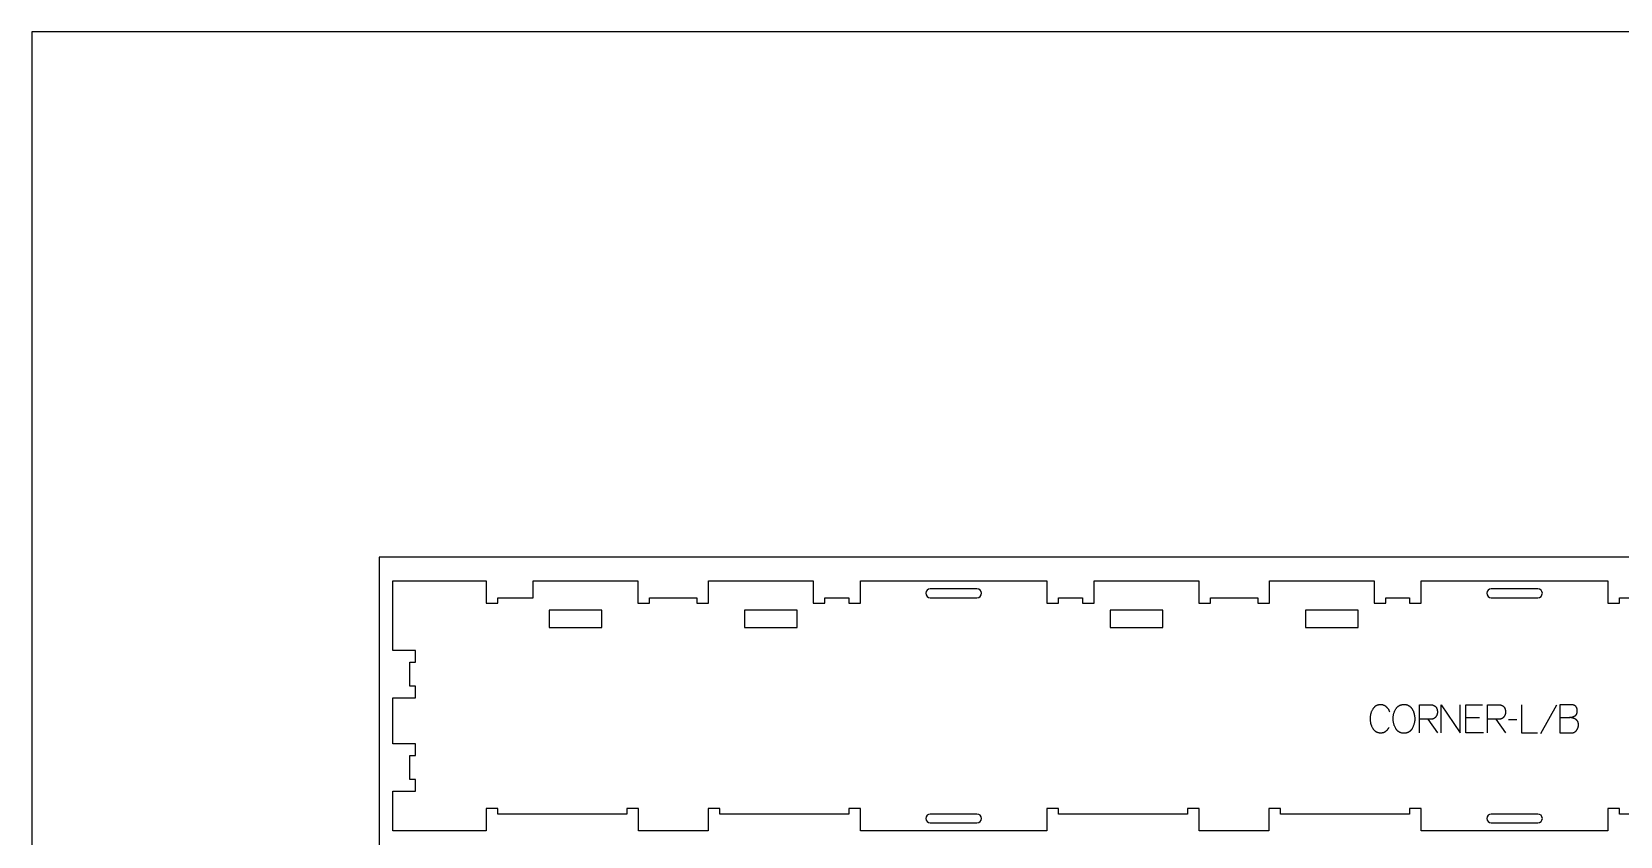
# Model space of a CAD drawing. Extents: x 0 to 4485, y 0 to 8771.
# Drawn here: x 0 to 1699, y 4732 to 5593 of the extents above; entities that cross this region are included whole.
import ezdxf

# ---------------------------------------------------------------- set-up
doc = ezdxf.new("R2010")
doc.units = 0
for name, color, linetype in [('0_SHEET_SPRUCEPLY_2440X122', 1, 'CONTINUOUS'), ('1_ANYTOOL_1MMDEEP_LABELS_S', 2, 'CONTINUOUS'), ('3_ANYTOOL_CUTTHROUGH_INSID', 4, 'CONTINUOUS'), ('4_ANYTOOL_CUTTHROUGH_OUTSI', 5, 'CONTINUOUS'), ('DONOTCUT', 7, 'CONTINUOUS')]:
    doc.layers.add(name, color=color, linetype=linetype)

msp = doc.modelspace()

# ---------------------------------------------------------------- linework, layer by layer
at = {"layer": '0_SHEET_SPRUCEPLY_2440X122'}
msp.add_lwpolyline([(371.7, 5031), (371.7, 3811), (2811.7, 3811), (2811.7, 5031)], close=True, dxfattribs=at)
at = {"layer": '1_ANYTOOL_1MMDEEP_LABELS_S', "color": 2}
for points in [[(1452.6, 4865.6), (1452.5, 4866), (1452.3, 4866.4), (1452.1, 4866.8), (1451.9, 4867.2), (1451.7, 4867.6), (1451.5, 4867.9), (1451.3, 4868.3), (1451.1, 4868.6), (1450.8, 4868.9), (1450.6, 4869.3), (1450.3, 4869.6), (1450, 4869.9), (1449.8, 4870.2), (1449.5, 4870.5), (1449.2, 4870.7), (1448.9, 4871), (1448.7, 4871.1), (1448.6, 4871.3), (1448.4, 4871.4), (1448.2, 4871.5), (1448.1, 4871.6), (1447.9, 4871.7), (1447.7, 4871.8), (1447.5, 4871.9), (1447.4, 4872), (1447.2, 4872.1), (1447, 4872.2), (1446.8, 4872.3), (1446.7, 4872.4), (1446.5, 4872.5), (1446.3, 4872.5), (1446.1, 4872.6), (1445.9, 4872.7), (1445.7, 4872.7), (1445.5, 4872.8), (1445.3, 4872.8), (1445.1, 4872.9), (1444.9, 4872.9), (1444.7, 4873), (1444.5, 4873), (1444.3, 4873), (1444.1, 4873.1), (1443.9, 4873.1), (1443.6, 4873.1), (1443.4, 4873.1), (1443.2, 4873.1), (1443, 4873.1), (1442.8, 4873.1), (1442.4, 4873.1), (1442.1, 4873.1), (1441.7, 4873.1), (1441.4, 4873.1), (1441.1, 4873), (1440.8, 4873), (1440.5, 4872.9), (1440.2, 4872.8), (1439.9, 4872.8), (1439.6, 4872.7), (1439.3, 4872.6), (1439, 4872.5), (1438.7, 4872.4), (1438.6, 4872.3), (1438.4, 4872.2), (1438.3, 4872.2), (1438.2, 4872.1), (1438, 4872), (1437.9, 4872), (1437.8, 4871.9), (1437.7, 4871.8), (1437.5, 4871.7), (1437.4, 4871.6), (1437.3, 4871.6), (1437.2, 4871.5), (1437, 4871.4), (1436.9, 4871.3), (1436.7, 4871.1), (1436.4, 4870.9), (1436.2, 4870.7), (1436, 4870.5), (1435.8, 4870.3), (1435.6, 4870), (1435.4, 4869.8), (1435.2, 4869.5), (1435, 4869.3), (1434.8, 4869), (1434.6, 4868.7), (1434.4, 4868.4), (1434.1, 4867.8), (1433.8, 4867.3), (1433.5, 4866.6), (1433.2, 4866), (1432.9, 4865.4), (1432.7, 4864.8), (1432.5, 4864.2), (1432.3, 4863.5), (1432.2, 4862.9), (1432, 4862.2), (1431.9, 4861.6), (1431.8, 4860.9), (1431.7, 4860.2), (1431.7, 4859.5), (1431.6, 4858.8), (1431.6, 4858.1), (1431.6, 4857.4), (1431.7, 4856.7), (1431.7, 4856.1), (1431.8, 4855.4), (1431.9, 4854.7), (1432, 4854), (1432.2, 4853.4), (1432.2, 4853.1), (1432.3, 4852.7), (1432.4, 4852.4), (1432.5, 4852.1), (1432.6, 4851.8), (1432.7, 4851.5), (1432.8, 4851.2), (1433, 4850.8), (1433.2, 4850.2), (1433.5, 4849.6), (1433.8, 4849), (1434.1, 4848.4), (1434.5, 4847.8), (1434.6, 4847.5), (1434.8, 4847.3), (1435, 4847), (1435.2, 4846.7), (1435.4, 4846.5), (1435.6, 4846.2), (1435.9, 4846), (1436.1, 4845.8), (1436.3, 4845.6), (1436.5, 4845.3), (1436.8, 4845.2), (1436.9, 4845.1), (1437, 4845), (1437.1, 4844.9), (1437.3, 4844.8), (1437.4, 4844.7), (1437.5, 4844.6), (1437.7, 4844.5), (1437.8, 4844.5), (1437.9, 4844.4), (1438.1, 4844.3), (1438.2, 4844.2), (1438.3, 4844.2), (1438.6, 4844), (1438.9, 4843.9), (1439.2, 4843.8), (1439.5, 4843.7), (1439.8, 4843.6), (1440.1, 4843.5), (1440.4, 4843.4), (1440.7, 4843.4), (1441, 4843.3), (1441.4, 4843.2), (1441.7, 4843.2), (1442, 4843.2), (1442.4, 4843.1), (1442.7, 4843.1), (1443.1, 4843.1), (1443.5, 4843.1), (1443.9, 4843.2), (1444, 4843.2), (1444.2, 4843.2), (1444.4, 4843.2), (1444.6, 4843.2), (1444.8, 4843.3), (1444.9, 4843.3), (1445.1, 4843.3), (1445.3, 4843.4), (1445.5, 4843.4), (1445.6, 4843.4), (1445.8, 4843.5), (1446, 4843.5), (1446.1, 4843.6), (1446.3, 4843.6), (1446.4, 4843.7), (1446.6, 4843.8), (1446.7, 4843.8), (1446.9, 4843.9), (1447.1, 4844), (1447.2, 4844), (1447.4, 4844.1), (1447.5, 4844.2), (1447.6, 4844.3), (1447.8, 4844.4), (1447.9, 4844.5), (1448.1, 4844.6), (1448.2, 4844.7), (1448.3, 4844.8), (1448.6, 4845), (1448.9, 4845.2), (1449.1, 4845.4), (1449.4, 4845.6), (1449.6, 4845.9), (1449.8, 4846.1), (1450.1, 4846.4), (1450.3, 4846.6), (1450.5, 4846.9), (1450.7, 4847.2), (1451, 4847.4), (1451.2, 4847.7), (1451.4, 4848), (1451.6, 4848.3), (1451.7, 4848.6), (1451.9, 4849)], [(1484.3, 4843.1), (1484.3, 4873.1), (1495.6, 4873.1), (1496.1, 4873.1), (1496.6, 4873.1), (1496.8, 4873.1), (1497.1, 4873.1), (1497.3, 4873), (1497.5, 4873), (1497.7, 4873), (1497.9, 4872.9), (1498.2, 4872.9), (1498.4, 4872.9), (1498.6, 4872.8), (1498.8, 4872.8), (1498.9, 4872.7), (1499.1, 4872.6), (1499.3, 4872.6), (1499.5, 4872.5), (1499.7, 4872.4), (1499.9, 4872.4), (1500, 4872.3), (1500.2, 4872.2), (1500.3, 4872.1), (1500.5, 4872), (1500.7, 4871.9), (1500.8, 4871.8), (1501, 4871.7), (1501.1, 4871.6), (1501.2, 4871.5), (1501.4, 4871.4), (1501.5, 4871.3), (1501.6, 4871.2), (1501.7, 4871), (1501.9, 4870.9), (1502, 4870.8), (1502.1, 4870.6), (1502.2, 4870.5), (1502.3, 4870.4), (1502.4, 4870.2), (1502.5, 4870.1), (1502.6, 4869.9), (1502.7, 4869.8), (1502.8, 4869.6), (1502.8, 4869.4), (1502.9, 4869.3), (1503, 4869.1), (1503.1, 4868.9), (1503.1, 4868.7), (1503.2, 4868.5), (1503.2, 4868.3), (1503.3, 4868.2), (1503.3, 4868), (1503.4, 4867.8), (1503.4, 4867.5), (1503.5, 4867.3), (1503.5, 4867.1), (1503.5, 4866.9), (1503.5, 4866.7), (1503.6, 4866.5), (1503.6, 4866.2), (1503.6, 4865.8), (1503.6, 4865.3), (1503.6, 4865.1), (1503.6, 4864.9), (1503.6, 4864.8), (1503.6, 4864.6), (1503.6, 4864.4), (1503.6, 4864.2), (1503.5, 4864.1), (1503.5, 4863.9), (1503.5, 4863.7), (1503.4, 4863.6), (1503.4, 4863.4), (1503.4, 4863.2), (1503.3, 4863.1), (1503.3, 4862.9), (1503.2, 4862.7), (1503.2, 4862.6), (1503.1, 4862.4), (1503.1, 4862.3), (1503, 4862.1), (1502.9, 4861.9), (1502.9, 4861.8), (1502.8, 4861.6), (1502.7, 4861.5), (1502.6, 4861.3), (1502.5, 4861.2), (1502.4, 4861), (1502.4, 4860.9), (1502.3, 4860.7), (1502.2, 4860.5), (1502.1, 4860.4), (1501.9, 4860.3), (1501.8, 4860.1), (1501.7, 4860), (1501.6, 4859.8), (1501.5, 4859.7), (1501.4, 4859.5), (1501.3, 4859.4), (1501.1, 4859.3), (1501, 4859.2), (1500.9, 4859.1), (1500.7, 4859), (1500.6, 4858.9), (1500.5, 4858.8), (1500.3, 4858.7), (1500.2, 4858.6), (1500, 4858.5), (1499.9, 4858.4), (1499.8, 4858.3), (1499.6, 4858.2), (1499.5, 4858.2), (1499.3, 4858.1), (1499.1, 4858), (1499, 4858), (1498.8, 4857.9), (1498.7, 4857.9), (1498.5, 4857.8), (1498.3, 4857.8), (1498.1, 4857.8), (1498, 4857.7), (1497.8, 4857.7), (1497.6, 4857.7), (1497.4, 4857.7), (1497.2, 4857.7), (1495.3, 4857.6), (1493.3, 4857.6), (1484.3, 4857.6)], [(1507.8, 4843.1), (1507.8, 4873.1), (1527.9, 4843.1), (1527.9, 4873.1)], [(1552.9, 4843.1), (1533.9, 4843.1), (1533.9, 4873.1), (1551.7, 4873.1)], [(1557.1, 4843.1), (1557.1, 4873.1), (1568.5, 4873.1), (1569, 4873.1), (1569.5, 4873.1), (1569.7, 4873.1), (1569.9, 4873.1), (1570.2, 4873), (1570.4, 4873), (1570.6, 4873), (1570.8, 4872.9), (1571, 4872.9), (1571.2, 4872.9), (1571.4, 4872.8), (1571.6, 4872.8), (1571.8, 4872.7), (1572, 4872.6), (1572.2, 4872.6), (1572.4, 4872.5), (1572.5, 4872.4), (1572.7, 4872.4), (1572.9, 4872.3), (1573, 4872.2), (1573.2, 4872.1), (1573.4, 4872), (1573.5, 4871.9), (1573.7, 4871.8), (1573.8, 4871.7), (1574, 4871.6), (1574.1, 4871.5), (1574.2, 4871.4), (1574.4, 4871.3), (1574.5, 4871.2), (1574.6, 4871), (1574.7, 4870.9), (1574.8, 4870.8), (1574.9, 4870.6), (1575.1, 4870.5), (1575.2, 4870.4), (1575.3, 4870.2), (1575.4, 4870.1), (1575.4, 4869.9), (1575.5, 4869.8), (1575.6, 4869.6), (1575.7, 4869.4), (1575.8, 4869.3), (1575.8, 4869.1), (1575.9, 4868.9), (1576, 4868.7), (1576, 4868.5), (1576.1, 4868.3), (1576.1, 4868.2), (1576.2, 4868), (1576.2, 4867.8), (1576.3, 4867.5), (1576.3, 4867.3), (1576.4, 4867.1), (1576.4, 4866.9), (1576.4, 4866.7), (1576.4, 4866.5), (1576.4, 4866.2), (1576.5, 4865.8), (1576.5, 4865.3), (1576.5, 4865.1), (1576.5, 4864.9), (1576.5, 4864.8), (1576.4, 4864.6), (1576.4, 4864.4), (1576.4, 4864.2), (1576.4, 4864.1), (1576.4, 4863.9), (1576.3, 4863.7), (1576.3, 4863.6), (1576.3, 4863.4), (1576.2, 4863.2), (1576.2, 4863.1), (1576.1, 4862.9), (1576.1, 4862.7), (1576, 4862.6), (1576, 4862.4), (1575.9, 4862.3), (1575.8, 4862.1), (1575.8, 4861.9), (1575.7, 4861.8), (1575.6, 4861.6), (1575.6, 4861.5), (1575.5, 4861.3), (1575.4, 4861.2), (1575.3, 4861), (1575.2, 4860.9), (1575.1, 4860.7), (1575, 4860.5), (1574.9, 4860.4), (1574.8, 4860.3), (1574.7, 4860.1), (1574.6, 4860), (1574.5, 4859.8), (1574.4, 4859.7), (1574.2, 4859.5), (1574.1, 4859.4), (1574, 4859.3), (1573.9, 4859.2), (1573.7, 4859.1), (1573.6, 4859), (1573.5, 4858.9), (1573.3, 4858.8), (1573.2, 4858.7), (1573.1, 4858.6), (1572.9, 4858.5), (1572.8, 4858.4), (1572.6, 4858.3), (1572.5, 4858.2), (1572.3, 4858.2), (1572.2, 4858.1), (1572, 4858), (1571.8, 4858), (1571.7, 4857.9), (1571.5, 4857.9), (1571.3, 4857.8), (1571.2, 4857.8), (1571, 4857.8), (1570.8, 4857.7), (1570.6, 4857.7), (1570.5, 4857.7), (1570.3, 4857.7), (1570.1, 4857.7), (1568.2, 4857.6), (1566.1, 4857.6), (1557.2, 4857.6)], [(1593.7, 4873.1), (1593.7, 4843.1), (1610.8, 4843.1)], [(1631, 4872.7), (1613.8, 4841.9)], [(1634.4, 4873.1), (1634.4, 4843.1), (1644.1, 4843.1), (1646.6, 4843), (1646.9, 4843), (1647.1, 4843), (1647.3, 4843), (1647.5, 4843.1), (1647.7, 4843.1), (1648, 4843.1), (1648.2, 4843.1), (1648.4, 4843.2), (1648.6, 4843.2), (1648.8, 4843.2), (1649, 4843.3), (1649.2, 4843.3), (1649.4, 4843.4), (1649.6, 4843.5), (1649.7, 4843.6), (1649.9, 4843.6), (1650.1, 4843.7), (1650.3, 4843.8), (1650.4, 4843.9), (1650.6, 4844), (1650.8, 4844.1), (1650.9, 4844.2), (1651.1, 4844.3), (1651.3, 4844.5), (1651.4, 4844.6), (1651.6, 4844.7), (1651.7, 4844.9), (1651.9, 4845), (1652, 4845.2), (1652.1, 4845.3), (1652.3, 4845.5), (1652.4, 4845.6), (1652.5, 4845.8), (1652.6, 4846), (1652.8, 4846.2), (1652.9, 4846.3), (1653, 4846.5), (1653.1, 4846.7), (1653.2, 4846.9), (1653.3, 4847), (1653.4, 4847.2), (1653.5, 4847.4), (1653.6, 4847.6), (1653.7, 4847.8), (1653.7, 4847.9), (1653.8, 4848.1), (1653.9, 4848.3), (1654, 4848.5), (1654, 4848.7), (1654.1, 4848.9), (1654.1, 4849.1), (1654.2, 4849.3), (1654.2, 4849.5), (1654.3, 4849.7), (1654.3, 4849.8), (1654.3, 4850), (1654.4, 4850.2), (1654.4, 4850.4), (1654.4, 4850.6), (1654.4, 4850.8), (1654.5, 4851), (1654.5, 4851.2), (1654.5, 4851.5), (1654.5, 4851.7), (1654.5, 4851.9), (1654.5, 4852.2), (1654.5, 4852.4), (1654.4, 4852.6), (1654.4, 4852.9), (1654.4, 4853.1), (1654.3, 4853.3), (1654.3, 4853.6), (1654.2, 4853.8), (1654.2, 4854), (1654.1, 4854.2), (1654.1, 4854.4), (1654, 4854.6), (1653.9, 4854.8), (1653.8, 4855), (1653.7, 4855.2), (1653.7, 4855.2), (1653.7, 4855.3), (1653.6, 4855.4), (1653.6, 4855.5), (1653.5, 4855.6), (1653.4, 4855.7), (1653.4, 4855.8), (1653.3, 4855.9), (1653.3, 4855.9), (1653.2, 4856), (1653.2, 4856.1), (1653.1, 4856.2), (1653, 4856.3), (1653, 4856.3), (1652.9, 4856.4), (1652.8, 4856.5), (1652.8, 4856.6), (1652.7, 4856.6), (1652.6, 4856.7), (1652.6, 4856.8), (1652.5, 4856.8), (1652.4, 4856.9), (1652.2, 4857), (1652.1, 4857.2), (1651.9, 4857.3), (1651.7, 4857.4), (1651.6, 4857.5), (1651.2, 4857.7), (1650.8, 4857.9), (1650.4, 4858.1), (1650.1, 4858.3), (1649.7, 4858.5), (1649.3, 4858.6), (1648.9, 4858.8), (1648.5, 4858.9), (1648, 4859), (1647.6, 4859.2), (1647.2, 4859.3), (1646.8, 4859.3), (1646.3, 4859.4), (1645.9, 4859.5), (1645.4, 4859.5), (1645, 4859.6)], [(1634.4, 4859.5), (1645, 4859.6), (1645.4, 4859.6), (1645.8, 4859.7), (1646.1, 4859.7), (1646.5, 4859.8), (1646.9, 4859.8), (1647.3, 4859.9), (1647.6, 4860), (1648, 4860.1), (1648.4, 4860.2), (1648.7, 4860.3), (1649, 4860.4), (1649.4, 4860.5), (1649.7, 4860.7), (1650, 4860.8), (1650.4, 4861), (1650.7, 4861.2), (1650.8, 4861.2), (1650.8, 4861.2), (1650.9, 4861.3), (1651, 4861.3), (1651.1, 4861.4), (1651.1, 4861.4), (1651.2, 4861.5), (1651.3, 4861.5), (1651.3, 4861.6), (1651.4, 4861.6), (1651.5, 4861.7), (1651.5, 4861.8), (1651.6, 4861.8), (1651.7, 4861.9), (1651.7, 4861.9), (1651.8, 4862), (1651.8, 4862.1), (1651.9, 4862.1), (1652, 4862.2), (1652, 4862.3), (1652.1, 4862.3), (1652.1, 4862.4), (1652.2, 4862.5), (1652.2, 4862.6), (1652.3, 4862.6), (1652.3, 4862.7), (1652.4, 4862.8), (1652.4, 4862.9), (1652.4, 4863), (1652.5, 4863), (1652.5, 4863.1), (1652.6, 4863.2), (1652.6, 4863.3), (1652.6, 4863.4), (1652.7, 4863.6), (1652.8, 4863.7), (1652.8, 4863.9), (1652.9, 4864.1), (1652.9, 4864.3), (1653, 4864.5), (1653, 4864.8), (1653.1, 4865), (1653.1, 4865.2), (1653.1, 4865.4), (1653.2, 4865.7), (1653.2, 4865.9), (1653.2, 4866.2), (1653.2, 4866.4), (1653.2, 4866.7), (1653.2, 4867.1), (1653.2, 4867.3), (1653.2, 4867.4), (1653.1, 4867.6), (1653.1, 4867.8), (1653.1, 4868), (1653.1, 4868.2), (1653.1, 4868.4), (1653, 4868.5), (1653, 4868.7), (1653, 4868.9), (1652.9, 4869), (1652.9, 4869.2), (1652.8, 4869.3), (1652.8, 4869.5), (1652.7, 4869.6), (1652.7, 4869.8), (1652.6, 4869.9), (1652.5, 4870.1), (1652.5, 4870.2), (1652.4, 4870.3), (1652.3, 4870.5), (1652.2, 4870.6), (1652.2, 4870.7), (1652.1, 4870.8), (1652, 4871), (1651.9, 4871.1), (1651.8, 4871.2), (1651.7, 4871.3), (1651.6, 4871.4), (1651.5, 4871.5), (1651.4, 4871.6), (1651.3, 4871.7), (1651.2, 4871.8), (1651.1, 4871.9), (1651, 4872), (1650.8, 4872.1), (1650.7, 4872.1), (1650.6, 4872.2), (1650.4, 4872.3), (1650.3, 4872.4), (1650.2, 4872.4), (1650, 4872.5), (1649.9, 4872.6), (1649.7, 4872.6), (1649.6, 4872.7), (1649.4, 4872.7), (1649.3, 4872.8), (1649.1, 4872.8), (1648.9, 4872.9), (1648.8, 4872.9), (1648.6, 4872.9), (1648.4, 4873), (1648.3, 4873), (1648.1, 4873), (1647.9, 4873.1), (1647.7, 4873.1), (1647.5, 4873.1), (1647.3, 4873.1), (1646.9, 4873.1), (1646.5, 4873.1), (1634.4, 4873.1)], [(1493.3, 4857.6), (1503.7, 4843.1)], [(1548.6, 4859.2), (1533.9, 4859.2)], [(1566.1, 4857.6), (1576.6, 4843.1)], [(1588.6, 4857), (1579.8, 4856.9)]]:
    msp.add_lwpolyline(points, dxfattribs=at)
msp.add_lwpolyline([(1468.3, 4873.5), (1468.6, 4873.5), (1469, 4873.5), (1469.4, 4873.4), (1469.7, 4873.4), (1469.9, 4873.4), (1470, 4873.3), (1470.2, 4873.3), (1470.4, 4873.3), (1470.6, 4873.2), (1470.7, 4873.2), (1470.9, 4873.1), (1471, 4873.1), (1471.2, 4873.1), (1471.4, 4873), (1471.5, 4873), (1471.7, 4872.9), (1471.8, 4872.8), (1472, 4872.8), (1472.1, 4872.7), (1472.3, 4872.6), (1472.4, 4872.6), (1472.5, 4872.5), (1472.7, 4872.4), (1472.8, 4872.3), (1473, 4872.3), (1473.1, 4872.2), (1473.2, 4872.1), (1473.4, 4872), (1473.6, 4871.8), (1473.9, 4871.6), (1474.1, 4871.4), (1474.4, 4871.2), (1474.6, 4871), (1474.8, 4870.8), (1475.1, 4870.5), (1475.3, 4870.3), (1475.5, 4870.1), (1475.7, 4869.8), (1475.9, 4869.6), (1476.1, 4869.3), (1476.3, 4869.1), (1476.5, 4868.8), (1476.6, 4868.5), (1476.8, 4868.2), (1477, 4868), (1477.1, 4867.7), (1477.3, 4867.4), (1477.4, 4867.1), (1477.6, 4866.8), (1477.7, 4866.5), (1477.9, 4866.2), (1478, 4865.9), (1478.1, 4865.5), (1478.2, 4865.2), (1478.3, 4864.9), (1478.4, 4864.6), (1478.5, 4864.2), (1478.6, 4863.9), (1478.7, 4863.6), (1478.8, 4863.2), (1478.9, 4862.5), (1479.1, 4861.9), (1479.2, 4861.2), (1479.2, 4860.5), (1479.3, 4859.9), (1479.4, 4859.2), (1479.4, 4858.6), (1479.4, 4858), (1479.4, 4857.3), (1479.4, 4856.7), (1479.3, 4856), (1479.2, 4855.4), (1479.1, 4854.8), (1479, 4854.1), (1478.9, 4853.5), (1478.7, 4852.9), (1478.5, 4852.2), (1478.3, 4851.6), (1478.1, 4850.9), (1477.8, 4850.3), (1477.6, 4849.7), (1477.3, 4849), (1477, 4848.4), (1476.6, 4847.8), (1476.5, 4847.4), (1476.3, 4847.1), (1476.1, 4846.8), (1475.9, 4846.6), (1475.7, 4846.3), (1475.5, 4846), (1475.3, 4845.8), (1475.1, 4845.5), (1474.9, 4845.4), (1474.8, 4845.3), (1474.7, 4845.2), (1474.6, 4845.1), (1474.5, 4845), (1474.4, 4844.9), (1474.2, 4844.8), (1474.1, 4844.7), (1474, 4844.6), (1473.9, 4844.5), (1473.7, 4844.4), (1473.6, 4844.3), (1473.5, 4844.2), (1473.3, 4844.1), (1473.2, 4844), (1473.1, 4843.9), (1472.9, 4843.9), (1472.8, 4843.8), (1472.7, 4843.7), (1472.5, 4843.6), (1472.4, 4843.6), (1472.2, 4843.5), (1472.1, 4843.4), (1471.9, 4843.4), (1471.8, 4843.3), (1471.6, 4843.3), (1471.5, 4843.2), (1471.3, 4843.2), (1471, 4843.1), (1470.7, 4843), (1470.4, 4842.9), (1470, 4842.8), (1469.7, 4842.8), (1469.4, 4842.7), (1469, 4842.7), (1468.7, 4842.7), (1468.3, 4842.7), (1467.9, 4842.7), (1467.5, 4842.7), (1467.2, 4842.7), (1466.8, 4842.7), (1466.4, 4842.7), (1466.1, 4842.8), (1465.7, 4842.8), (1465.4, 4842.9), (1465, 4843), (1464.7, 4843.1), (1464.4, 4843.2), (1464.2, 4843.2), (1464.1, 4843.3), (1463.9, 4843.3), (1463.8, 4843.4), (1463.6, 4843.5), (1463.5, 4843.5), (1463.3, 4843.6), (1463.2, 4843.7), (1463, 4843.7), (1462.9, 4843.8), (1462.7, 4843.9), (1462.6, 4844), (1462.5, 4844), (1462.3, 4844.1), (1462.2, 4844.2), (1462.1, 4844.3), (1461.9, 4844.4), (1461.8, 4844.5), (1461.7, 4844.6), (1461.5, 4844.7), (1461.4, 4844.8), (1461.3, 4844.9), (1461.2, 4845), (1461, 4845.1), (1460.9, 4845.2), (1460.8, 4845.3), (1460.7, 4845.5), (1460.6, 4845.6), (1460.5, 4845.7), (1460.4, 4845.8), (1460.1, 4846.1), (1459.9, 4846.4), (1459.7, 4846.6), (1459.5, 4846.9), (1459.3, 4847.2), (1459.2, 4847.5), (1459, 4847.8), (1458.6, 4848.5), (1458.3, 4849.1), (1458, 4849.8), (1457.8, 4850.4), (1457.5, 4851.1), (1457.3, 4851.7), (1457.1, 4852.4), (1456.9, 4853), (1456.7, 4853.7), (1456.6, 4854.3), (1456.5, 4855), (1456.4, 4855.6), (1456.3, 4856.3), (1456.3, 4857), (1456.2, 4857.6), (1456.2, 4858.3), (1456.2, 4859), (1456.3, 4859.6), (1456.3, 4860.3), (1456.4, 4861), (1456.5, 4861.7), (1456.6, 4862.3), (1456.8, 4863), (1456.9, 4863.6), (1457.1, 4864.3), (1457.3, 4864.9), (1457.6, 4865.6), (1457.8, 4866.2), (1458.1, 4866.8), (1458.4, 4867.4), (1458.8, 4868), (1459.1, 4868.7), (1459.3, 4868.9), (1459.5, 4869.2), (1459.7, 4869.5), (1459.9, 4869.8), (1460.1, 4870), (1460.3, 4870.3), (1460.5, 4870.5), (1460.8, 4870.8), (1460.9, 4870.9), (1461, 4871), (1461.1, 4871.1), (1461.2, 4871.2), (1461.4, 4871.3), (1461.5, 4871.4), (1461.6, 4871.5), (1461.8, 4871.6), (1461.9, 4871.7), (1462, 4871.8), (1462.2, 4871.9), (1462.3, 4871.9), (1462.4, 4872), (1462.6, 4872.1), (1462.7, 4872.2), (1462.8, 4872.3), (1463, 4872.3), (1463.1, 4872.4), (1463.4, 4872.6), (1463.7, 4872.7), (1464, 4872.8), (1464.4, 4872.9), (1464.7, 4873), (1465, 4873.1), (1465.3, 4873.2), (1465.7, 4873.2), (1466, 4873.3), (1466.4, 4873.4), (1466.7, 4873.4), (1467.1, 4873.4), (1467.5, 4873.5), (1467.9, 4873.5)], close=True, dxfattribs=at)
at = {"layer": '3_ANYTOOL_CUTTHROUGH_INSID', "color": 4}
for points in [[(961.1, 4987.7), (1011.1, 4987.7, 1), (1011.1, 4997.2), (961.1, 4997.2, 1)], [(961.1, 4987.7), (1011.1, 4987.7, 1), (1011.1, 4997.2), (961.1, 4997.2, 1)], [(1561.1, 4987.7), (1611.1, 4987.7, 1), (1611.1, 4997.2), (1561.1, 4997.2, 1)], [(1561.1, 4987.7), (1611.1, 4987.7, 1), (1611.1, 4997.2), (1561.1, 4997.2, 1)], [(961.1, 4756.2, 1), (961.1, 4746.7), (1011.1, 4746.7, 1), (1011.1, 4756.2)], [(961.1, 4756.2, 1), (961.1, 4746.7), (1011.1, 4746.7, 1), (1011.1, 4756.2)], [(1561.1, 4756.2, 1), (1561.1, 4746.7), (1611.1, 4746.7, 1), (1611.1, 4756.2)], [(1561.1, 4756.2, 1), (1561.1, 4746.7), (1611.1, 4746.7, 1), (1611.1, 4756.2)]]:
    msp.add_lwpolyline(points, format="xyb", close=True, dxfattribs=at)
for points in [[(553.6, 4974.2), (553.6, 4955.7), (609.8, 4955.7), (609.8, 4974.2)], [(553.6, 4974.2), (553.6, 4955.7), (609.8, 4955.7), (609.8, 4974.2)], [(818.7, 4974.2), (762.5, 4974.2), (762.5, 4955.7), (818.7, 4955.7)], [(818.7, 4974.2), (762.5, 4974.2), (762.5, 4955.7), (818.7, 4955.7)], [(1153.6, 4974.2), (1153.6, 4955.7), (1209.8, 4955.7), (1209.8, 4974.2)], [(1153.6, 4974.2), (1153.6, 4955.7), (1209.8, 4955.7), (1209.8, 4974.2)], [(1418.7, 4974.2), (1362.5, 4974.2), (1362.5, 4955.7), (1418.7, 4955.7)], [(1418.7, 4974.2), (1362.5, 4974.2), (1362.5, 4955.7), (1418.7, 4955.7)]]:
    msp.add_lwpolyline(points, close=True, dxfattribs=at)
at = {"layer": '4_ANYTOOL_CUTTHROUGH_OUTSI', "color": 5}
msp.add_lwpolyline([(1736.1, 4756.2), (1698.4, 4756.2), (1698.4, 4762.2), (1685.9, 4762.2), (1685.9, 4738.2), (1486.4, 4738.2), (1486.4, 4762.2), (1473.9, 4762.2), (1473.9, 4756.2), (1436.1, 4756.2), (1335.9, 4756.2), (1335.9, 4762.2), (1323.4, 4762.2), (1323.4, 4738.2), (1248.9, 4738.2), (1248.9, 4762.2), (1236.4, 4762.2), (1236.4, 4756.2), (1098.4, 4756.2), (1098.4, 4762.2), (1085.9, 4762.2), (1085.9, 4738.2), (886.4, 4738.2), (886.4, 4762.2), (873.9, 4762.2), (873.9, 4756.2), (836.1, 4756.2), (735.9, 4756.2), (735.9, 4762.2), (723.4, 4762.2), (723.4, 4738.2), (648.9, 4738.2), (648.9, 4762.2), (636.4, 4762.2), (636.4, 4756.2), (536.1, 4756.2), (498.4, 4756.2), (498.4, 4762.2), (485.9, 4762.2), (485.9, 4738.2), (386.4, 4738.2), (386.4, 4780.7), (410.4, 4780.7), (410.4, 4793.2), (404.4, 4793.2), (404.4, 4818.7), (410.4, 4818.7), (410.4, 4831.2), (386.4, 4831.2), (386.4, 4880.7), (410.4, 4880.7), (410.4, 4893.2), (404.4, 4893.2), (404.4, 4918.7), (410.4, 4918.7), (410.4, 4931.2), (386.4, 4931.2), (386.4, 5005.7), (485.9, 5005.7), (485.9, 4981.7), (498.4, 4981.7), (498.4, 4987.7), (536.4, 4987.7), (536.4, 5005.7), (648.4, 5005.7), (648.4, 4981.7), (660.9, 4981.7), (660.9, 4987.7), (711.4, 4987.7), (711.4, 4981.7), (723.9, 4981.7), (723.9, 5005.7), (835.9, 5005.7), (835.9, 4981.7), (848.4, 4981.7), (848.4, 4987.7), (873.9, 4987.7), (873.9, 4981.7), (886.4, 4981.7), (886.4, 5005.7), (1085.9, 5005.7), (1085.9, 4981.7), (1098.4, 4981.7), (1098.4, 4987.7), (1123.9, 4987.7), (1123.9, 4981.7), (1136.4, 4981.7), (1136.4, 4987.9), (1136.4, 5005.7), (1248.4, 5005.7), (1248.4, 4981.7), (1260.9, 4981.7), (1260.9, 4987.7), (1311.4, 4987.7), (1311.4, 4981.7), (1323.9, 4981.7), (1323.9, 5005.7), (1435.9, 5005.7), (1435.9, 4981.7), (1448.4, 4981.7), (1448.4, 4987.7), (1473.9, 4987.7), (1473.9, 4981.7), (1486.4, 4981.7), (1486.4, 5005.7), (1685.9, 5005.7), (1685.9, 4981.7), (1698.4, 4981.7), (1698.4, 4987.7), (1723.9, 4987.7)], dxfattribs=at)
msp.add_lwpolyline([(1736.1, 4756.2), (1698.4, 4756.2), (1698.4, 4762.2), (1685.9, 4762.2), (1685.9, 4738.2), (1486.4, 4738.2), (1486.4, 4762.2), (1473.9, 4762.2), (1473.9, 4756.2), (1436.1, 4756.2), (1335.9, 4756.2), (1335.9, 4762.2), (1323.4, 4762.2), (1323.4, 4738.2), (1248.9, 4738.2), (1248.9, 4762.2), (1236.4, 4762.2), (1236.4, 4756.2), (1098.4, 4756.2), (1098.4, 4762.2), (1085.9, 4762.2), (1085.9, 4738.2), (886.4, 4738.2), (886.4, 4762.2), (873.9, 4762.2), (873.9, 4756.2), (836.1, 4756.2), (735.9, 4756.2), (735.9, 4762.2), (723.4, 4762.2), (723.4, 4738.2), (648.9, 4738.2), (648.9, 4762.2), (636.4, 4762.2), (636.4, 4756.2), (536.1, 4756.2), (498.4, 4756.2), (498.4, 4762.2), (485.9, 4762.2), (485.9, 4738.2), (386.4, 4738.2), (386.4, 4780.7), (410.4, 4780.7), (410.4, 4793.2), (404.4, 4793.2), (404.4, 4818.7), (410.4, 4818.7), (410.4, 4831.2), (386.4, 4831.2), (386.4, 4880.7), (410.4, 4880.7), (410.4, 4893.2), (404.4, 4893.2), (404.4, 4918.7), (410.4, 4918.7), (410.4, 4931.2), (386.4, 4931.2), (386.4, 5005.7), (485.9, 5005.7), (485.9, 4981.7), (498.4, 4981.7), (498.4, 4987.7), (536.4, 4987.7), (536.4, 5005.7), (648.4, 5005.7), (648.4, 4981.7), (660.9, 4981.7), (660.9, 4987.7), (711.4, 4987.7), (711.4, 4981.7), (723.9, 4981.7), (723.9, 5005.7), (835.9, 5005.7), (835.9, 4981.7), (848.4, 4981.7), (848.4, 4987.7), (873.9, 4987.7), (873.9, 4981.7), (886.4, 4981.7), (886.4, 5005.7), (1085.9, 5005.7), (1085.9, 4981.7), (1098.4, 4981.7), (1098.4, 4987.7), (1123.9, 4987.7), (1123.9, 4981.7), (1136.4, 4981.7), (1136.4, 4987.9), (1136.4, 5005.7), (1248.4, 5005.7), (1248.4, 4981.7), (1260.9, 4981.7), (1260.9, 4987.7), (1311.4, 4987.7), (1311.4, 4981.7), (1323.9, 4981.7), (1323.9, 5005.7), (1435.9, 5005.7), (1435.9, 4981.7), (1448.4, 4981.7), (1448.4, 4987.7), (1473.9, 4987.7), (1473.9, 4981.7), (1486.4, 4981.7), (1486.4, 5005.7), (1685.9, 5005.7), (1685.9, 4981.7), (1698.4, 4981.7), (1698.4, 4987.7), (1723.9, 4987.7)], dxfattribs=at)
at = {"layer": 'DONOTCUT'}
msp.add_lwpolyline([(0, 0), (3183.4, 0), (3183.4, 5593.4), (0, 5593.4)], close=True, dxfattribs=at)

doc.saveas('drawing.dxf')
